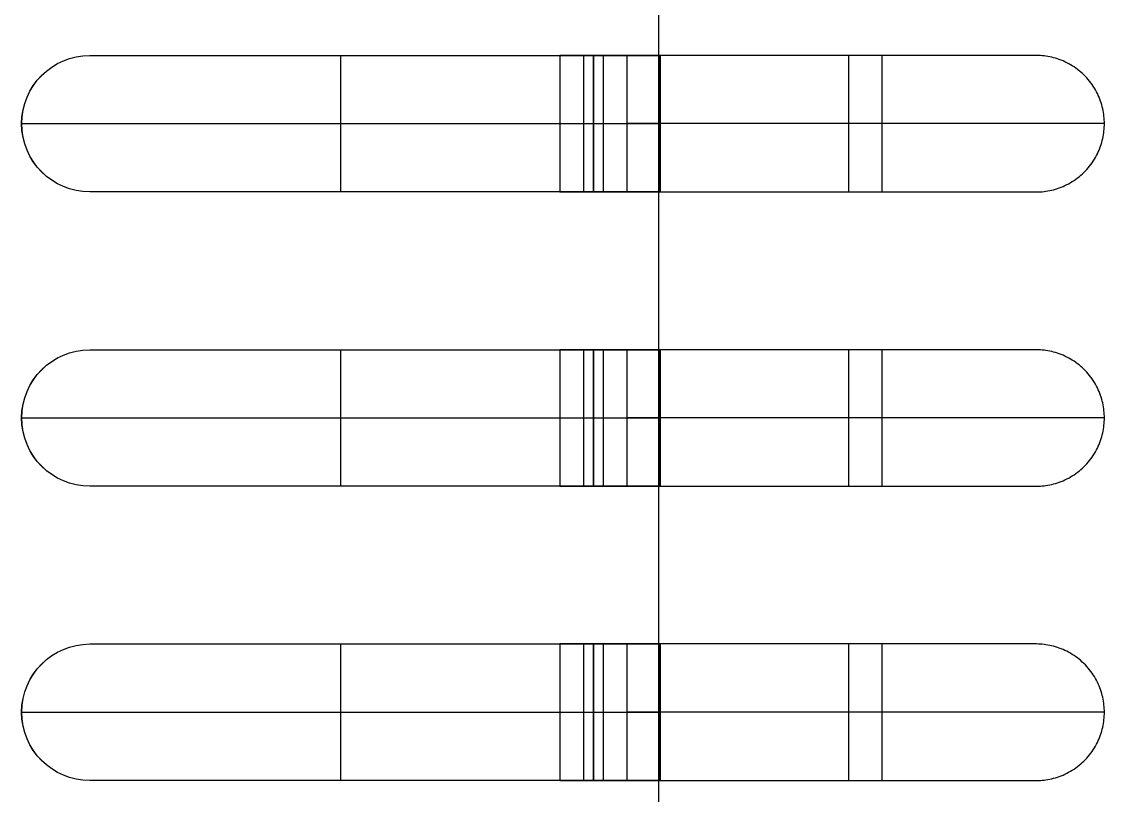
# Model space of a CAD drawing. Header units: millimetres. Extents: x 1.2 to 41.2, y 0.2 to 23.9.
# Drawn here: x 26.132 to 27.753, y 10.325 to 11.482 of the extents above; entities that cross this region are included whole.
import ezdxf

# ---------------------------------------------------------------- set-up
doc = ezdxf.new("R2010")
doc.units = ezdxf.units.MM
doc.layers.add('图层04', color=96, linetype='Continuous', true_color=0x007f00)
doc.layers.add('默认', color=18, linetype='Continuous', true_color=0x000000)

msp = doc.modelspace()

# ---------------------------------------------------------------- linework, layer by layer
at = {"layer": '图层04'}
for points in [[(27.086, 15.0327, 1.6431), (27.086, 11.5327, 1.6431), (27.086, 8.0327, 1.6431)], [(27.086, 15.0327, 2.0472), (27.086, 11.5327, 2.0472), (27.086, 8.0327, 2.0472)], [(27.086, 15.0327, 1.8451), (27.086, 11.5327, 1.8451), (27.086, 8.0327, 1.8451)]]:
    msp.add_open_spline(points, degree=2, dxfattribs=at)
at = {"layer": '默认'}
for p, q in [((27.0883, 11.4318, 1.6756), (26.9883, 11.4318, 1.6756)), ((26.9883, 11.4318, 2.1224), (27.0883, 11.4318, 2.1224)), ((27.0383, 11.4318, 1.7256), (27.0383, 11.4318, 1.6256)), ((27.0383, 11.4318, 2.0724), (27.0383, 11.4318, 2.1724)), ((26.9883, 11.2275, 1.6756), (27.0883, 11.2275, 1.6756)), ((27.0883, 11.2275, 2.1224), (26.9883, 11.2275, 2.1224)), ((27.0383, 11.2275, 1.6256), (27.0383, 11.2275, 1.7256)), ((27.0383, 11.2275, 2.1724), (27.0383, 11.2275, 2.0724)), ((27.0883, 10.9914, 1.6756), (26.9883, 10.9914, 1.6756)), ((26.9883, 10.9914, 2.1224), (27.0883, 10.9914, 2.1224)), ((27.0383, 10.9914, 1.7256), (27.0383, 10.9914, 1.6256)), ((27.0383, 10.9914, 2.0724), (27.0383, 10.9914, 2.1724)), ((26.9883, 10.7871, 1.6756), (27.0883, 10.7871, 1.6756)), ((27.0883, 10.7871, 2.1224), (26.9883, 10.7871, 2.1224)), ((27.0383, 10.7871, 1.6256), (27.0383, 10.7871, 1.7256)), ((27.0383, 10.7871, 2.1724), (27.0383, 10.7871, 2.0724)), ((27.0883, 10.5511, 1.6756), (26.9883, 10.5511, 1.6756)), ((26.9883, 10.5511, 2.1224), (27.0883, 10.5511, 2.1224)), ((27.0383, 10.5511, 1.7256), (27.0383, 10.5511, 1.6256)), ((27.0383, 10.5511, 2.0724), (27.0383, 10.5511, 2.1724)), ((26.9883, 10.3467, 1.6756), (27.0883, 10.3467, 1.6756)), ((27.0883, 10.3467, 2.1224), (26.9883, 10.3467, 2.1224)), ((27.0383, 10.3467, 1.6256), (27.0383, 10.3467, 1.7256)), ((27.0383, 10.3467, 2.1724), (27.0383, 10.3467, 2.0724))]:
    msp.add_line(p, q, dxfattribs=at)
at = {"layer": '默认', "extrusion": (0.000220476, 9.49279e-10, 1)}
for points in [[(26.9883, 11.2275, 1.6256), (26.7371, 11.2275, 1.6257), (26.4858, 11.2275, 1.6257), (26.2346, 11.2275, 1.6258), (26.1782, 11.2275, 1.6258), (26.1324, 11.2732, 1.6258), (26.1324, 11.3297, 1.6258), (26.1324, 11.3861, 1.6258), (26.1782, 11.4318, 1.6258), (26.2346, 11.4318, 1.6258), (26.4858, 11.4318, 1.6257), (26.7371, 11.4318, 1.6257), (26.9883, 11.4318, 1.6256)], [(26.9883, 10.7871, 1.6256), (26.7371, 10.7871, 1.6257), (26.4858, 10.7871, 1.6257), (26.2346, 10.7871, 1.6258), (26.1782, 10.7871, 1.6258), (26.1324, 10.8328, 1.6258), (26.1324, 10.8893, 1.6258), (26.1324, 10.9457, 1.6258), (26.1782, 10.9914, 1.6258), (26.2346, 10.9914, 1.6258), (26.4858, 10.9914, 1.6257), (26.7371, 10.9914, 1.6257), (26.9883, 10.9914, 1.6256)], [(26.9883, 10.3467, 1.6256), (26.7371, 10.3467, 1.6257), (26.4858, 10.3467, 1.6257), (26.2346, 10.3467, 1.6258), (26.1782, 10.3467, 1.6258), (26.1324, 10.3925, 1.6258), (26.1324, 10.4489, 1.6258), (26.1324, 10.5053, 1.6258), (26.1782, 10.5511, 1.6258), (26.2346, 10.5511, 1.6258), (26.4858, 10.5511, 1.6257), (26.7371, 10.5511, 1.6257), (26.9883, 10.5511, 1.6256)]]:
    msp.add_open_spline(points, degree=3, knots=[0.100022, 0.100022, 0.100022, 0.100022, 0.853706, 0.853706, 0.853706, 1.031249, 1.031249, 1.031249, 1.208793, 1.208793, 1.208793, 1.962477, 1.962477, 1.962477, 1.962477], dxfattribs=at)
at = {"layer": '默认', "extrusion": (0.000220476, 4.74637e-10, 1)}
for points in [[(26.9883, 11.2275, 1.6756), (26.7371, 11.2275, 1.6757), (26.4858, 11.2275, 1.6757), (26.2346, 11.2275, 1.6758), (26.1782, 11.2275, 1.6758), (26.1324, 11.2732, 1.6758), (26.1324, 11.3297, 1.6758), (26.1324, 11.3861, 1.6758), (26.1782, 11.4318, 1.6758), (26.2346, 11.4318, 1.6758), (26.4858, 11.4318, 1.6757), (26.7371, 11.4318, 1.6757), (26.9883, 11.4318, 1.6756)], [(26.9883, 10.7871, 1.6756), (26.7371, 10.7871, 1.6757), (26.4858, 10.7871, 1.6757), (26.2346, 10.7871, 1.6758), (26.1782, 10.7871, 1.6758), (26.1324, 10.8328, 1.6758), (26.1324, 10.8893, 1.6758), (26.1324, 10.9457, 1.6758), (26.1782, 10.9914, 1.6758), (26.2346, 10.9914, 1.6758), (26.4858, 10.9914, 1.6757), (26.7371, 10.9914, 1.6757), (26.9883, 10.9914, 1.6756)], [(26.9883, 10.3467, 1.6756), (26.7371, 10.3467, 1.6757), (26.4858, 10.3467, 1.6757), (26.2346, 10.3467, 1.6758), (26.1782, 10.3467, 1.6758), (26.1324, 10.3925, 1.6758), (26.1324, 10.4489, 1.6758), (26.1324, 10.5053, 1.6758), (26.1782, 10.5511, 1.6758), (26.2346, 10.5511, 1.6758), (26.4858, 10.5511, 1.6757), (26.7371, 10.5511, 1.6757), (26.9883, 10.5511, 1.6756)]]:
    msp.add_open_spline(points, degree=3, knots=[0.100022, 0.100022, 0.100022, 0.100022, 0.853706, 0.853706, 0.853706, 1.031249, 1.031249, 1.031249, 1.208793, 1.208793, 1.208793, 1.962477, 1.962477, 1.962477, 1.962477], dxfattribs=at)
at = {"layer": '默认', "extrusion": (0.000220476, 2.18862e-15, 1)}
for points in [[(26.9383, 11.2275, 1.7256), (26.7037, 11.2275, 1.7257), (26.4692, 11.2275, 1.7258), (26.2346, 11.2275, 1.7258), (26.1782, 11.2275, 1.7258), (26.1325, 11.2732, 1.7258), (26.1325, 11.3297, 1.7258), (26.1325, 11.3861, 1.7258), (26.1782, 11.4318, 1.7258), (26.2346, 11.4318, 1.7258), (26.4692, 11.4318, 1.7258), (26.7037, 11.4318, 1.7257), (26.9383, 11.4318, 1.7256)], [(26.9383, 10.7871, 1.7256), (26.7037, 10.7871, 1.7257), (26.4692, 10.7871, 1.7258), (26.2346, 10.7871, 1.7258), (26.1782, 10.7871, 1.7258), (26.1325, 10.8328, 1.7258), (26.1325, 10.8893, 1.7258), (26.1325, 10.9457, 1.7258), (26.1782, 10.9914, 1.7258), (26.2346, 10.9914, 1.7258), (26.4692, 10.9914, 1.7258), (26.7037, 10.9914, 1.7257), (26.9383, 10.9914, 1.7256)], [(26.9383, 10.3467, 1.7256), (26.7037, 10.3467, 1.7257), (26.4692, 10.3467, 1.7258), (26.2346, 10.3467, 1.7258), (26.1782, 10.3467, 1.7258), (26.1325, 10.3925, 1.7258), (26.1325, 10.4489, 1.7258), (26.1325, 10.5053, 1.7258), (26.1782, 10.5511, 1.7258), (26.2346, 10.5511, 1.7258), (26.4692, 10.5511, 1.7258), (26.7037, 10.5511, 1.7257), (26.9383, 10.5511, 1.7256)]]:
    msp.add_open_spline(points, degree=3, knots=[0.150033, 0.150033, 0.150033, 0.150033, 0.853706, 0.853706, 0.853706, 1.031249, 1.031249, 1.031249, 1.208793, 1.208793, 1.208793, 1.912466, 1.912466, 1.912466, 1.912466], dxfattribs=at)
at = {"layer": '默认'}
for points, degree in [([(26.2346, 11.4318, 1.6258), (26.2346, 11.4318, 1.6758), (26.2346, 11.4318, 1.7258)], 2), ([(26.6104, 11.2275, 1.6257), (26.6104, 11.3297, 1.6257), (26.6104, 11.4318, 1.6257)], 2), ([(26.6104, 11.2275, 1.7257), (26.6104, 11.3297, 1.7257), (26.6104, 11.4318, 1.7257)], 2), ([(26.9383, 11.4318, 1.7256), (26.9383, 11.3297, 1.7256), (26.9383, 11.2275, 1.7256)], 2), ([(26.9383, 11.4318, 1.7256), (26.955, 11.4318, 1.7256), (26.9716, 11.4318, 1.7256), (26.9883, 11.4318, 1.7256)], 3), ([(26.9737, 11.4318, 1.7403), (26.9737, 11.3297, 1.7403), (26.9737, 11.2275, 1.7403)], 2), ([(26.9883, 11.4318, 2.0724), (26.9883, 11.4318, 1.924), (26.9883, 11.4318, 1.7756)], 2), ([(27.0883, 11.4318, 1.7256), (27.0383, 11.4318, 1.7256), (26.9883, 11.4318, 1.7256)], 2), ([(26.9883, 11.4318, 2.0724), (27.0383, 11.4318, 2.0724), (27.0883, 11.4318, 2.0724)], 2), ([(26.9883, 11.4318, 1.6256), (26.9883, 11.4318, 1.6756), (26.9883, 11.4318, 1.7256)], 2), ([(26.9883, 11.4318, 1.6256), (27.0216, 11.4318, 1.6256), (27.055, 11.4318, 1.6256), (27.0883, 11.4318, 1.6256)], 3), ([(26.9883, 11.4318, 2.1224), (26.9883, 11.4318, 2.0974), (26.9883, 11.4318, 2.0724)], 2), ([(26.9883, 11.4318, 2.1224), (26.9883, 11.3297, 2.1224), (26.9883, 11.2275, 2.1224)], 2), ([(26.9883, 11.4318, 1.7756), (26.9883, 11.3297, 1.7756), (26.9883, 11.2275, 1.7756)], 2), ([(26.9883, 11.4318, 1.7756), (26.9883, 11.4318, 1.7506), (26.9883, 11.4318, 1.7256)], 2), ([(27.0883, 11.4318, 1.899), (27.0383, 11.4318, 1.899), (26.9883, 11.4318, 1.899)], 2), ([(26.9883, 11.2275, 1.899), (26.9883, 11.3297, 1.899), (26.9883, 11.4318, 1.899)], 2), ([(27.0029, 11.4318, 2.1578), (27.0029, 11.3297, 2.1578), (27.0029, 11.2275, 2.1578)], 2), ([(27.0883, 11.4318, 2.1724), (27.0633, 11.4318, 2.1724), (27.0383, 11.4318, 2.1724)], 2), ([(27.0383, 11.4318, 2.1724), (27.0383, 11.3297, 2.1724), (27.0383, 11.2275, 2.1724)], 2), ([(27.0383, 11.4318, 2.0724), (27.0383, 11.4318, 1.899), (27.0383, 11.4318, 1.7256)], 2), ([(27.0883, 11.2275, 2.0724), (27.0883, 11.3297, 2.0724), (27.0883, 11.4318, 2.0724)], 2), ([(27.0883, 11.4318, 1.6256), (27.0883, 11.3297, 1.6256), (27.0883, 11.2275, 1.6256)], 2), ([(27.0883, 11.4318, 1.7256), (27.0883, 11.4318, 1.6756), (27.0883, 11.4318, 1.6256)], 2), ([(27.0883, 11.4318, 2.0724), (27.0883, 11.4318, 1.899), (27.0883, 11.4318, 1.7256)], 2), ([(27.0883, 11.4318, 2.0724), (27.0883, 11.4318, 2.1224), (27.0883, 11.4318, 2.1724)], 2), ([(27.0883, 11.2275, 1.849), (27.0883, 11.3297, 1.849), (27.0883, 11.4318, 1.849)], 2), ([(27.3708, 11.2275, 2.1724), (27.3708, 11.3297, 2.1724), (27.3708, 11.4318, 2.1724)], 2), ([(27.4208, 11.2275, 2.0724), (27.4208, 11.3297, 2.0724), (27.4208, 11.4318, 2.0724)], 2), ([(27.6511, 11.4318, 2.0724), (27.6511, 11.4318, 2.1224), (27.6511, 11.4318, 2.1724)], 2), ([(26.1324, 11.3297, 1.6258), (26.6104, 11.3297, 1.6257), (27.0883, 11.3297, 1.6256)], 2), ([(26.1324, 11.3297, 1.6258), (26.1324, 11.3297, 1.6758), (26.1325, 11.3297, 1.7258)], 2), ([(26.1325, 11.3297, 1.7258), (26.5354, 11.3297, 1.7257), (26.9383, 11.3297, 1.7256)], 2), ([(26.9883, 11.3297, 2.1224), (26.9883, 11.3297, 1.949), (26.9883, 11.3297, 1.7756)], 2), ([(27.7533, 11.3297, 2.1724), (27.3958, 11.3297, 2.1724), (27.0383, 11.3297, 2.1724)], 2), ([(27.0883, 11.3297, 2.0724), (27.0883, 11.3297, 1.849), (27.0883, 11.3297, 1.6256)], 2), ([(27.7533, 11.3297, 2.0724), (27.4208, 11.3297, 2.0724), (27.0883, 11.3297, 2.0724)], 2), ([(27.7533, 11.3297, 2.0724), (27.7533, 11.3297, 2.1224), (27.7533, 11.3297, 2.1724)], 2), ([(26.2346, 11.2275, 1.6258), (26.2346, 11.2275, 1.6758), (26.2346, 11.2275, 1.7258)], 2), ([(26.9883, 11.2275, 1.7256), (26.9716, 11.2275, 1.7256), (26.955, 11.2275, 1.7256), (26.9383, 11.2275, 1.7256)], 3), ([(27.0883, 11.2275, 1.6256), (27.055, 11.2275, 1.6256), (27.0216, 11.2275, 1.6256), (26.9883, 11.2275, 1.6256)], 3), ([(26.9883, 11.2275, 2.0724), (26.9883, 11.2275, 2.0974), (26.9883, 11.2275, 2.1224)], 2), ([(26.9883, 11.2275, 1.7256), (26.9883, 11.2275, 1.7506), (26.9883, 11.2275, 1.7756)], 2), ([(26.9883, 11.2275, 1.7256), (26.9883, 11.2275, 1.6756), (26.9883, 11.2275, 1.6256)], 2), ([(27.0883, 11.2275, 2.0724), (27.0383, 11.2275, 2.0724), (26.9883, 11.2275, 2.0724)], 2), ([(26.9883, 11.2275, 1.7256), (27.0383, 11.2275, 1.7256), (27.0883, 11.2275, 1.7256)], 2), ([(26.9883, 11.2275, 1.7756), (26.9883, 11.2275, 1.924), (26.9883, 11.2275, 2.0724)], 2), ([(27.0883, 11.2275, 1.899), (27.0383, 11.2275, 1.899), (26.9883, 11.2275, 1.899)], 2), ([(27.0383, 11.2275, 2.1724), (27.0633, 11.2275, 2.1724), (27.0883, 11.2275, 2.1724)], 2), ([(27.0383, 11.2275, 1.7256), (27.0383, 11.2275, 1.899), (27.0383, 11.2275, 2.0724)], 2), ([(27.0883, 11.2275, 1.6256), (27.0883, 11.2275, 1.6756), (27.0883, 11.2275, 1.7256)], 2), ([(27.0883, 11.2275, 1.7256), (27.0883, 11.2275, 1.899), (27.0883, 11.2275, 2.0724)], 2), ([(27.0883, 11.2275, 2.1724), (27.0883, 11.2275, 2.1224), (27.0883, 11.2275, 2.0724)], 2), ([(27.6511, 11.2275, 2.0724), (27.6511, 11.2275, 2.1224), (27.6511, 11.2275, 2.1724)], 2), ([(26.2346, 10.9914, 1.6258), (26.2346, 10.9914, 1.6758), (26.2346, 10.9914, 1.7258)], 2), ([(26.6104, 10.7871, 1.6257), (26.6104, 10.8893, 1.6257), (26.6104, 10.9914, 1.6257)], 2), ([(26.6104, 10.7871, 1.7257), (26.6104, 10.8893, 1.7257), (26.6104, 10.9914, 1.7257)], 2), ([(26.9383, 10.9914, 1.7256), (26.9383, 10.8893, 1.7256), (26.9383, 10.7871, 1.7256)], 2), ([(26.9383, 10.9914, 1.7256), (26.955, 10.9914, 1.7256), (26.9716, 10.9914, 1.7256), (26.9883, 10.9914, 1.7256)], 3), ([(26.9737, 10.9914, 1.7403), (26.9737, 10.8893, 1.7403), (26.9737, 10.7871, 1.7403)], 2), ([(26.9883, 10.9914, 2.0724), (26.9883, 10.9914, 1.924), (26.9883, 10.9914, 1.7756)], 2), ([(27.0883, 10.9914, 1.7256), (27.0383, 10.9914, 1.7256), (26.9883, 10.9914, 1.7256)], 2), ([(26.9883, 10.9914, 2.0724), (27.0383, 10.9914, 2.0724), (27.0883, 10.9914, 2.0724)], 2), ([(26.9883, 10.9914, 1.6256), (26.9883, 10.9914, 1.6756), (26.9883, 10.9914, 1.7256)], 2), ([(26.9883, 10.9914, 1.6256), (27.0216, 10.9914, 1.6256), (27.055, 10.9914, 1.6256), (27.0883, 10.9914, 1.6256)], 3), ([(26.9883, 10.9914, 2.1224), (26.9883, 10.9914, 2.0974), (26.9883, 10.9914, 2.0724)], 2), ([(26.9883, 10.9914, 2.1224), (26.9883, 10.8893, 2.1224), (26.9883, 10.7871, 2.1224)], 2), ([(26.9883, 10.9914, 1.7756), (26.9883, 10.8893, 1.7756), (26.9883, 10.7871, 1.7756)], 2), ([(26.9883, 10.9914, 1.7756), (26.9883, 10.9914, 1.7506), (26.9883, 10.9914, 1.7256)], 2), ([(27.0883, 10.9914, 1.899), (27.0383, 10.9914, 1.899), (26.9883, 10.9914, 1.899)], 2), ([(26.9883, 10.7871, 1.899), (26.9883, 10.8893, 1.899), (26.9883, 10.9914, 1.899)], 2), ([(27.0029, 10.9914, 2.1578), (27.0029, 10.8893, 2.1578), (27.0029, 10.7871, 2.1578)], 2), ([(27.0883, 10.9914, 2.1724), (27.0633, 10.9914, 2.1724), (27.0383, 10.9914, 2.1724)], 2), ([(27.0383, 10.9914, 2.1724), (27.0383, 10.8893, 2.1724), (27.0383, 10.7871, 2.1724)], 2), ([(27.0383, 10.9914, 2.0724), (27.0383, 10.9914, 1.899), (27.0383, 10.9914, 1.7256)], 2), ([(27.0883, 10.7871, 2.0724), (27.0883, 10.8893, 2.0724), (27.0883, 10.9914, 2.0724)], 2), ([(27.0883, 10.9914, 1.6256), (27.0883, 10.8893, 1.6256), (27.0883, 10.7871, 1.6256)], 2), ([(27.0883, 10.9914, 1.7256), (27.0883, 10.9914, 1.6756), (27.0883, 10.9914, 1.6256)], 2), ([(27.0883, 10.9914, 2.0724), (27.0883, 10.9914, 1.899), (27.0883, 10.9914, 1.7256)], 2), ([(27.0883, 10.9914, 2.0724), (27.0883, 10.9914, 2.1224), (27.0883, 10.9914, 2.1724)], 2), ([(27.0883, 10.7871, 1.849), (27.0883, 10.8893, 1.849), (27.0883, 10.9914, 1.849)], 2), ([(27.3708, 10.7871, 2.1724), (27.3708, 10.8893, 2.1724), (27.3708, 10.9914, 2.1724)], 2), ([(27.4208, 10.7871, 2.0724), (27.4208, 10.8893, 2.0724), (27.4208, 10.9914, 2.0724)], 2), ([(27.6511, 10.9914, 2.0724), (27.6511, 10.9914, 2.1224), (27.6511, 10.9914, 2.1724)], 2), ([(26.1324, 10.8893, 1.6258), (26.6104, 10.8893, 1.6257), (27.0883, 10.8893, 1.6256)], 2), ([(26.1324, 10.8893, 1.6258), (26.1324, 10.8893, 1.6758), (26.1325, 10.8893, 1.7258)], 2), ([(26.1325, 10.8893, 1.7258), (26.5354, 10.8893, 1.7257), (26.9383, 10.8893, 1.7256)], 2), ([(26.9883, 10.8893, 2.1224), (26.9883, 10.8893, 1.949), (26.9883, 10.8893, 1.7756)], 2), ([(27.7533, 10.8893, 2.1724), (27.3958, 10.8893, 2.1724), (27.0383, 10.8893, 2.1724)], 2), ([(27.0883, 10.8893, 2.0724), (27.0883, 10.8893, 1.849), (27.0883, 10.8893, 1.6256)], 2), ([(27.7533, 10.8893, 2.0724), (27.4208, 10.8893, 2.0724), (27.0883, 10.8893, 2.0724)], 2), ([(27.7533, 10.8893, 2.0724), (27.7533, 10.8893, 2.1224), (27.7533, 10.8893, 2.1724)], 2), ([(26.2346, 10.7871, 1.6258), (26.2346, 10.7871, 1.6758), (26.2346, 10.7871, 1.7258)], 2), ([(26.9883, 10.7871, 1.7256), (26.9716, 10.7871, 1.7256), (26.955, 10.7871, 1.7256), (26.9383, 10.7871, 1.7256)], 3), ([(27.0883, 10.7871, 1.6256), (27.055, 10.7871, 1.6256), (27.0216, 10.7871, 1.6256), (26.9883, 10.7871, 1.6256)], 3), ([(26.9883, 10.7871, 2.0724), (26.9883, 10.7871, 2.0974), (26.9883, 10.7871, 2.1224)], 2), ([(26.9883, 10.7871, 1.7256), (26.9883, 10.7871, 1.7506), (26.9883, 10.7871, 1.7756)], 2), ([(26.9883, 10.7871, 1.7256), (26.9883, 10.7871, 1.6756), (26.9883, 10.7871, 1.6256)], 2), ([(27.0883, 10.7871, 2.0724), (27.0383, 10.7871, 2.0724), (26.9883, 10.7871, 2.0724)], 2), ([(26.9883, 10.7871, 1.7256), (27.0383, 10.7871, 1.7256), (27.0883, 10.7871, 1.7256)], 2), ([(26.9883, 10.7871, 1.7756), (26.9883, 10.7871, 1.924), (26.9883, 10.7871, 2.0724)], 2), ([(27.0883, 10.7871, 1.899), (27.0383, 10.7871, 1.899), (26.9883, 10.7871, 1.899)], 2), ([(27.0383, 10.7871, 2.1724), (27.0633, 10.7871, 2.1724), (27.0883, 10.7871, 2.1724)], 2), ([(27.0383, 10.7871, 1.7256), (27.0383, 10.7871, 1.899), (27.0383, 10.7871, 2.0724)], 2), ([(27.0883, 10.7871, 1.6256), (27.0883, 10.7871, 1.6756), (27.0883, 10.7871, 1.7256)], 2), ([(27.0883, 10.7871, 1.7256), (27.0883, 10.7871, 1.899), (27.0883, 10.7871, 2.0724)], 2), ([(27.0883, 10.7871, 2.1724), (27.0883, 10.7871, 2.1224), (27.0883, 10.7871, 2.0724)], 2), ([(27.6511, 10.7871, 2.0724), (27.6511, 10.7871, 2.1224), (27.6511, 10.7871, 2.1724)], 2), ([(26.2346, 10.5511, 1.6258), (26.2346, 10.5511, 1.6758), (26.2346, 10.5511, 1.7258)], 2), ([(26.6104, 10.3467, 1.6257), (26.6104, 10.4489, 1.6257), (26.6104, 10.5511, 1.6257)], 2), ([(26.6104, 10.3467, 1.7257), (26.6104, 10.4489, 1.7257), (26.6104, 10.5511, 1.7257)], 2), ([(26.9383, 10.5511, 1.7256), (26.9383, 10.4489, 1.7256), (26.9383, 10.3467, 1.7256)], 2), ([(26.9383, 10.5511, 1.7256), (26.955, 10.5511, 1.7256), (26.9716, 10.5511, 1.7256), (26.9883, 10.5511, 1.7256)], 3), ([(26.9737, 10.5511, 1.7403), (26.9737, 10.4489, 1.7403), (26.9737, 10.3467, 1.7403)], 2), ([(26.9883, 10.5511, 2.0724), (26.9883, 10.5511, 1.924), (26.9883, 10.5511, 1.7756)], 2), ([(27.0883, 10.5511, 1.7256), (27.0383, 10.5511, 1.7256), (26.9883, 10.5511, 1.7256)], 2), ([(26.9883, 10.5511, 2.0724), (27.0383, 10.5511, 2.0724), (27.0883, 10.5511, 2.0724)], 2), ([(26.9883, 10.5511, 1.6256), (26.9883, 10.5511, 1.6756), (26.9883, 10.5511, 1.7256)], 2), ([(26.9883, 10.5511, 1.6256), (27.0216, 10.5511, 1.6256), (27.055, 10.5511, 1.6256), (27.0883, 10.5511, 1.6256)], 3), ([(26.9883, 10.5511, 2.1224), (26.9883, 10.5511, 2.0974), (26.9883, 10.5511, 2.0724)], 2), ([(26.9883, 10.5511, 2.1224), (26.9883, 10.4489, 2.1224), (26.9883, 10.3467, 2.1224)], 2), ([(26.9883, 10.5511, 1.7756), (26.9883, 10.4489, 1.7756), (26.9883, 10.3467, 1.7756)], 2), ([(26.9883, 10.5511, 1.7756), (26.9883, 10.5511, 1.7506), (26.9883, 10.5511, 1.7256)], 2), ([(27.0883, 10.5511, 1.899), (27.0383, 10.5511, 1.899), (26.9883, 10.5511, 1.899)], 2), ([(26.9883, 10.3467, 1.899), (26.9883, 10.4489, 1.899), (26.9883, 10.5511, 1.899)], 2), ([(27.0029, 10.5511, 2.1578), (27.0029, 10.4489, 2.1578), (27.0029, 10.3467, 2.1578)], 2), ([(27.0883, 10.5511, 2.1724), (27.0633, 10.5511, 2.1724), (27.0383, 10.5511, 2.1724)], 2), ([(27.0383, 10.5511, 2.1724), (27.0383, 10.4489, 2.1724), (27.0383, 10.3467, 2.1724)], 2), ([(27.0383, 10.5511, 2.0724), (27.0383, 10.5511, 1.899), (27.0383, 10.5511, 1.7256)], 2), ([(27.0883, 10.3467, 2.0724), (27.0883, 10.4489, 2.0724), (27.0883, 10.5511, 2.0724)], 2), ([(27.0883, 10.5511, 1.6256), (27.0883, 10.4489, 1.6256), (27.0883, 10.3467, 1.6256)], 2), ([(27.0883, 10.5511, 1.7256), (27.0883, 10.5511, 1.6756), (27.0883, 10.5511, 1.6256)], 2), ([(27.0883, 10.5511, 2.0724), (27.0883, 10.5511, 1.899), (27.0883, 10.5511, 1.7256)], 2), ([(27.0883, 10.5511, 2.0724), (27.0883, 10.5511, 2.1224), (27.0883, 10.5511, 2.1724)], 2), ([(27.0883, 10.3467, 1.849), (27.0883, 10.4489, 1.849), (27.0883, 10.5511, 1.849)], 2), ([(27.3708, 10.3467, 2.1724), (27.3708, 10.4489, 2.1724), (27.3708, 10.5511, 2.1724)], 2), ([(27.4208, 10.3467, 2.0724), (27.4208, 10.4489, 2.0724), (27.4208, 10.5511, 2.0724)], 2), ([(27.6511, 10.5511, 2.0724), (27.6511, 10.5511, 2.1224), (27.6511, 10.5511, 2.1724)], 2), ([(26.1324, 10.4489, 1.6258), (26.6104, 10.4489, 1.6257), (27.0883, 10.4489, 1.6256)], 2), ([(26.1324, 10.4489, 1.6258), (26.1324, 10.4489, 1.6758), (26.1325, 10.4489, 1.7258)], 2), ([(26.1325, 10.4489, 1.7258), (26.5354, 10.4489, 1.7257), (26.9383, 10.4489, 1.7256)], 2), ([(26.9883, 10.4489, 2.1224), (26.9883, 10.4489, 1.949), (26.9883, 10.4489, 1.7756)], 2), ([(27.7533, 10.4489, 2.1724), (27.3958, 10.4489, 2.1724), (27.0383, 10.4489, 2.1724)], 2), ([(27.0883, 10.4489, 2.0724), (27.0883, 10.4489, 1.849), (27.0883, 10.4489, 1.6256)], 2), ([(27.7533, 10.4489, 2.0724), (27.4208, 10.4489, 2.0724), (27.0883, 10.4489, 2.0724)], 2), ([(27.7533, 10.4489, 2.0724), (27.7533, 10.4489, 2.1224), (27.7533, 10.4489, 2.1724)], 2), ([(26.2346, 10.3467, 1.6258), (26.2346, 10.3467, 1.6758), (26.2346, 10.3467, 1.7258)], 2), ([(26.9883, 10.3467, 1.7256), (26.9716, 10.3467, 1.7256), (26.955, 10.3467, 1.7256), (26.9383, 10.3467, 1.7256)], 3), ([(27.0883, 10.3467, 1.6256), (27.055, 10.3467, 1.6256), (27.0216, 10.3467, 1.6256), (26.9883, 10.3467, 1.6256)], 3), ([(26.9883, 10.3467, 2.0724), (26.9883, 10.3467, 2.0974), (26.9883, 10.3467, 2.1224)], 2), ([(26.9883, 10.3467, 1.7256), (26.9883, 10.3467, 1.7506), (26.9883, 10.3467, 1.7756)], 2), ([(26.9883, 10.3467, 1.7256), (26.9883, 10.3467, 1.6756), (26.9883, 10.3467, 1.6256)], 2), ([(27.0883, 10.3467, 2.0724), (27.0383, 10.3467, 2.0724), (26.9883, 10.3467, 2.0724)], 2), ([(26.9883, 10.3467, 1.7256), (27.0383, 10.3467, 1.7256), (27.0883, 10.3467, 1.7256)], 2), ([(26.9883, 10.3467, 1.7756), (26.9883, 10.3467, 1.924), (26.9883, 10.3467, 2.0724)], 2), ([(27.0883, 10.3467, 1.899), (27.0383, 10.3467, 1.899), (26.9883, 10.3467, 1.899)], 2), ([(27.0383, 10.3467, 2.1724), (27.0633, 10.3467, 2.1724), (27.0883, 10.3467, 2.1724)], 2), ([(27.0383, 10.3467, 1.7256), (27.0383, 10.3467, 1.899), (27.0383, 10.3467, 2.0724)], 2), ([(27.0883, 10.3467, 1.6256), (27.0883, 10.3467, 1.6756), (27.0883, 10.3467, 1.7256)], 2), ([(27.0883, 10.3467, 1.7256), (27.0883, 10.3467, 1.899), (27.0883, 10.3467, 2.0724)], 2), ([(27.0883, 10.3467, 2.1724), (27.0883, 10.3467, 2.1224), (27.0883, 10.3467, 2.0724)], 2), ([(27.6511, 10.3467, 2.0724), (27.6511, 10.3467, 2.1224), (27.6511, 10.3467, 2.1724)], 2)]:
    msp.add_open_spline(points, degree=degree, dxfattribs=at)
at = {"layer": '默认', "extrusion": (4.2615e-12, -1, -3.69401e-12)}
msp.add_rational_spline([(26.9883, 11.4318, 1.7756), (26.9883, 11.4318, 1.7256), (26.9383, 11.4318, 1.7256)], [1, 0.707028826879, 1], degree=2, dxfattribs=at)
at = {"layer": '默认', "extrusion": (1.06581e-12, 1, -1.63425e-12)}
for points in [[(27.0383, 11.4318, 2.1724), (26.9883, 11.4318, 2.1724), (26.9883, 11.4318, 2.1224)], [(26.9883, 10.3467, 2.1224), (26.9883, 10.3467, 2.1724), (27.0383, 10.3467, 2.1724)]]:
    msp.add_rational_spline(points, [1, 0.707106781186, 1], degree=2, dxfattribs=at)
at = {"layer": '默认'}
for points in [[(27.0883, 11.2275, 2.0724), (27.3697, 11.2275, 2.0724), (27.6511, 11.2275, 2.0724), (27.7533, 11.2275, 2.0724), (27.7533, 11.3297, 2.0724), (27.7533, 11.4318, 2.0724), (27.6511, 11.4318, 2.0724), (27.3697, 11.4318, 2.0724), (27.0883, 11.4318, 2.0724)], [(27.0883, 11.2275, 2.1724), (27.3697, 11.2275, 2.1724), (27.6511, 11.2275, 2.1724), (27.7533, 11.2275, 2.1724), (27.7533, 11.3297, 2.1724), (27.7533, 11.4318, 2.1724), (27.6511, 11.4318, 2.1724), (27.3697, 11.4318, 2.1724), (27.0883, 11.4318, 2.1724)], [(27.0883, 11.2275, 2.1224), (27.3697, 11.2275, 2.1224), (27.6511, 11.2275, 2.1224), (27.7533, 11.2275, 2.1224), (27.7533, 11.3297, 2.1224), (27.7533, 11.4318, 2.1224), (27.6511, 11.4318, 2.1224), (27.3697, 11.4318, 2.1224), (27.0883, 11.4318, 2.1224)], [(27.0883, 10.7871, 2.0724), (27.3697, 10.7871, 2.0724), (27.6511, 10.7871, 2.0724), (27.7533, 10.7871, 2.0724), (27.7533, 10.8893, 2.0724), (27.7533, 10.9914, 2.0724), (27.6511, 10.9914, 2.0724), (27.3697, 10.9914, 2.0724), (27.0883, 10.9914, 2.0724)], [(27.0883, 10.7871, 2.1724), (27.3697, 10.7871, 2.1724), (27.6511, 10.7871, 2.1724), (27.7533, 10.7871, 2.1724), (27.7533, 10.8893, 2.1724), (27.7533, 10.9914, 2.1724), (27.6511, 10.9914, 2.1724), (27.3697, 10.9914, 2.1724), (27.0883, 10.9914, 2.1724)], [(27.0883, 10.7871, 2.1224), (27.3697, 10.7871, 2.1224), (27.6511, 10.7871, 2.1224), (27.7533, 10.7871, 2.1224), (27.7533, 10.8893, 2.1224), (27.7533, 10.9914, 2.1224), (27.6511, 10.9914, 2.1224), (27.3697, 10.9914, 2.1224), (27.0883, 10.9914, 2.1224)], [(27.0883, 10.3467, 2.0724), (27.3697, 10.3467, 2.0724), (27.6511, 10.3467, 2.0724), (27.7533, 10.3467, 2.0724), (27.7533, 10.4489, 2.0724), (27.7533, 10.5511, 2.0724), (27.6511, 10.5511, 2.0724), (27.3697, 10.5511, 2.0724), (27.0883, 10.5511, 2.0724)], [(27.0883, 10.3467, 2.1724), (27.3697, 10.3467, 2.1724), (27.6511, 10.3467, 2.1724), (27.7533, 10.3467, 2.1724), (27.7533, 10.4489, 2.1724), (27.7533, 10.5511, 2.1724), (27.6511, 10.5511, 2.1724), (27.3697, 10.5511, 2.1724), (27.0883, 10.5511, 2.1724)], [(27.0883, 10.3467, 2.1224), (27.3697, 10.3467, 2.1224), (27.6511, 10.3467, 2.1224), (27.7533, 10.3467, 2.1224), (27.7533, 10.4489, 2.1224), (27.7533, 10.5511, 2.1224), (27.6511, 10.5511, 2.1224), (27.3697, 10.5511, 2.1224), (27.0883, 10.5511, 2.1224)]]:
    msp.add_rational_spline(points, [1, 1, 1, 0.707106781186, 1, 0.707106781186, 1, 1, 1], degree=2, knots=[0, 0, 0, 0.562778, 0.562778, 0.723265, 0.723265, 0.883753, 0.883753, 1.446531, 1.446531, 1.446531], dxfattribs=at)
at = {"layer": '默认', "extrusion": (3.7645e-12, -1, -2.48635e-12)}
for points in [[(26.9383, 11.3297, 1.7256), (26.9883, 11.3297, 1.7256), (26.9883, 11.3297, 1.7756)], [(26.9383, 10.8893, 1.7256), (26.9883, 10.8893, 1.7256), (26.9883, 10.8893, 1.7756)]]:
    msp.add_rational_spline(points, [1, 0.707028826879, 1], degree=2, dxfattribs=at)
at = {"layer": '默认', "extrusion": (-3.55271e-14, 1, -1.52767e-12)}
msp.add_rational_spline([(26.9883, 11.3297, 2.1224), (26.9883, 11.3297, 2.1724), (27.0383, 11.3297, 2.1724)], [1, 0.707106781186, 1], degree=2, dxfattribs=at)
at = {"layer": '默认', "extrusion": (4.19048e-12, -1, -3.62297e-12)}
for points in [[(26.9383, 11.2275, 1.7256), (26.9883, 11.2275, 1.7256), (26.9883, 11.2275, 1.7756)], [(26.9883, 10.9914, 1.7756), (26.9883, 10.9914, 1.7256), (26.9383, 10.9914, 1.7256)]]:
    msp.add_rational_spline(points, [1, 0.707028826879, 1], degree=2, dxfattribs=at)
at = {"layer": '默认', "extrusion": (8.52651e-13, 1, -1.42109e-12)}
msp.add_rational_spline([(26.9883, 11.2275, 2.1224), (26.9883, 11.2275, 2.1724), (27.0383, 11.2275, 2.1724)], [1, 0.707106781186, 1], degree=2, dxfattribs=at)
at = {"layer": '默认', "extrusion": (1.13687e-12, 1, -1.7053e-12)}
msp.add_rational_spline([(27.0383, 10.9914, 2.1724), (26.9883, 10.9914, 2.1724), (26.9883, 10.9914, 2.1224)], [1, 0.707106781186, 1], degree=2, dxfattribs=at)
at = {"layer": '默认', "extrusion": (-7.10543e-14, 1, -1.49214e-12)}
msp.add_rational_spline([(26.9883, 10.8893, 2.1224), (26.9883, 10.8893, 2.1724), (27.0383, 10.8893, 2.1724)], [1, 0.707106781186, 1], degree=2, dxfattribs=at)
at = {"layer": '默认', "extrusion": (3.83536e-12, -1, -3.26778e-12)}
msp.add_rational_spline([(26.9383, 10.7871, 1.7256), (26.9883, 10.7871, 1.7256), (26.9883, 10.7871, 1.7756)], [1, 0.707028826879, 1], degree=2, dxfattribs=at)
at = {"layer": '默认', "extrusion": (7.4607e-13, 1, -1.3145e-12)}
for points in [[(26.9883, 10.7871, 2.1224), (26.9883, 10.7871, 2.1724), (27.0383, 10.7871, 2.1724)], [(27.0383, 10.5511, 2.1724), (26.9883, 10.5511, 2.1724), (26.9883, 10.5511, 2.1224)]]:
    msp.add_rational_spline(points, [1, 0.707106781186, 1], degree=2, dxfattribs=at)
at = {"layer": '默认', "extrusion": (4.11946e-12, -1, -3.55193e-12)}
msp.add_rational_spline([(26.9883, 10.5511, 1.7756), (26.9883, 10.5511, 1.7256), (26.9383, 10.5511, 1.7256)], [1, 0.707028826879, 1], degree=2, dxfattribs=at)
at = {"layer": '默认', "extrusion": (3.94206e-12, -1, -2.66395e-12)}
msp.add_rational_spline([(26.9383, 10.4489, 1.7256), (26.9883, 10.4489, 1.7256), (26.9883, 10.4489, 1.7756)], [1, 0.707028826879, 1], degree=2, dxfattribs=at)
at = {"layer": '默认', "extrusion": (-1.06581e-13, 1, -1.45661e-12)}
msp.add_rational_spline([(26.9883, 10.4489, 2.1224), (26.9883, 10.4489, 2.1724), (27.0383, 10.4489, 2.1724)], [1, 0.707106781186, 1], degree=2, dxfattribs=at)
at = {"layer": '默认', "extrusion": (3.44474e-12, -1, -2.87706e-12)}
msp.add_rational_spline([(26.9383, 10.3467, 1.7256), (26.9883, 10.3467, 1.7256), (26.9883, 10.3467, 1.7756)], [1, 0.707028826879, 1], degree=2, dxfattribs=at)

doc.saveas('drawing.dxf')
